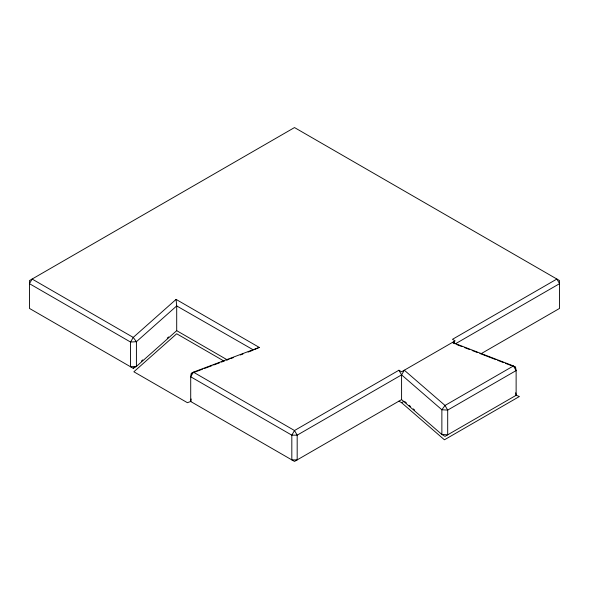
<?xml version="1.0" encoding="UTF-8"?>
<svg xmlns="http://www.w3.org/2000/svg" width="589" height="589" viewBox="0 0 589 589"><rect width="100%" height="100%" fill="white"/><g stroke="black" fill="none" stroke-linecap="round" stroke-linejoin="round"><path stroke-width="0.88" d="M190.711 401.514L190.711 376.783L191.329 373.404L193.391 372.145L294.5 430.522L297.18 435.161L297.18 459.891L291.82 459.891L291.82 435.161L294.5 430.522L398.915 370.238L401.588 374.876L401.588 399.607L294.5 461.437L190.711 401.514L191.175 398.981M176.074 299.396L176.7 305.941L176.7 330.672L136.412 366.432L130.559 366.785L130.559 342.054L133.239 337.416L176.074 299.396L259.248 347.414L193.391 372.145L190.711 376.783L291.82 435.161L297.18 435.161L401.588 374.876L404.319 370.209L445.019 405.453L447.692 410.091L447.692 434.822L441.868 434.483L401.588 399.607M481.242 353.621L559.55 308.415L559.55 280.585L294.5 127.563L29.45 280.585L29.45 308.415L133.239 368.331L135.279 366.52M141.397 361.086L142.759 359.879M167.232 338.152L168.594 336.945M133.239 368.331L136.412 366.432L136.412 341.701L133.239 337.416L32.13 279.046L29.45 283.677L130.559 342.054L136.412 341.701L176.7 305.941L253.564 350.013M455.93 343.505L559.55 283.677L556.87 279.046L452.462 339.323L455.135 340.869L401.588 371.784L398.915 370.238M398.915 401.153L401.588 402.699L403.951 401.337M516.126 395.315L445.019 436.368L441.868 434.483L441.868 409.753L445.019 405.453L513.446 365.946L515.552 367.212L516.126 370.577L516.126 395.315L515.692 392.789M254.514 349.579L255.346 349.196M255.803 348.99L259.248 347.414M193.045 372.763L191.329 373.404L191.329 375.237M194.768 372.115L202.513 369.207M204.228 368.559L211.974 365.651M213.697 365.003L219.719 362.743M221.435 362.095L224.019 361.131M226.603 360.159L229.18 359.194M230.903 358.546L233.48 357.575M240.364 354.99L242.948 354.018M248.109 352.082L252.409 350.47M190.829 401.418L187.412 402.699L133.865 371.784L176.7 333.764L224.063 361.109M456.836 344.617L461.945 346.582M464.493 347.562L469.602 349.527M472.157 350.514L477.259 352.48M479.814 353.459L495.975 359.68M497.683 360.335L503.639 362.633M505.34 363.288L511.296 365.578M512.997 366.233L515.552 367.212M515.964 395.197L519.388 396.515L444.43 439.799L401.588 402.699M454.45 343.586L452.404 342.445L513.446 365.946L516.126 370.577L447.692 410.091L441.868 409.753L401.588 374.876M176.7 330.672L227.221 359.835M405.011 401.72L406.388 402.913M409.149 405.306L410.526 406.498M413.287 408.891L414.671 410.084M453.795 341.642L455.135 343.961"/></g></svg>
